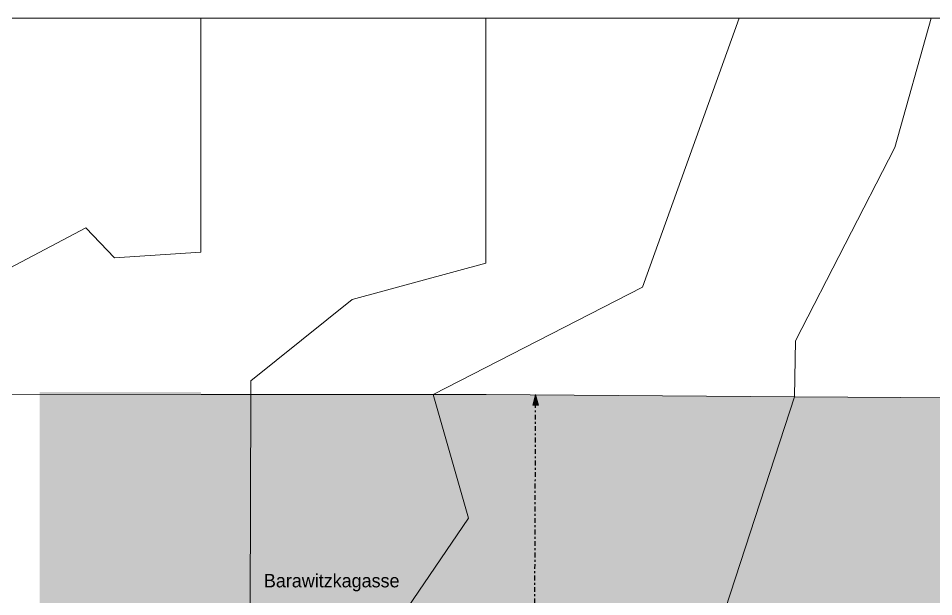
# Model space of a CAD drawing. Header units: metres. Extents: x -14 to 456, y -38 to 65.
# Drawn here: x 383.5 to 431.27, y 34.4 to 64.59 of the extents above; entities that cross this region are included whole.
import ezdxf

# ---------------------------------------------------------------- set-up
doc = ezdxf.new("R2010")
doc.units = ezdxf.units.M
doc.header["$MEASUREMENT"] = 0
doc.linetypes.add('DASHDOT2', pattern=[0.5, 0.25, -0.125, 0, -0.125])
for name, color, linetype in [('710 Gelände', 7, 'Continuous'), ('844 Umriss 2D', 7, 'Continuous'), ('935 Entwurf Beschriftung', 7, 'Continuous')]:
    doc.layers.add(name, color=color, linetype=linetype)
doc.styles.add('ERSTELLTER_STIL_6', font='')
doc.styles.get('ERSTELLTER_STIL_6').set_extended_font_data('Eurostile')

# ---------------------------------------------------------------- blocks, each defined once
blk = doc.blocks.new('Freifläche_2_1', base_point=(345.677, 64.594))
at = {"layer": '710 Gelände', "color": 83, "linetype": 'Continuous', "lineweight": 13, "true_color": 0x89cd89}
for p, q in [((393.027, 64.594), (393.031, 52.38)), ((407.889, 64.594), (407.9, 56.511)), ((416.067, 50.564), (421.115, 64.594)), ((431.126, 64.594), (429.235, 57.845)), ((424.063, 47.754), (429.235, 57.845)), ((407.901, 51.805), (407.9, 56.511)), ((387.014, 53.654), (377.221, 48.476)), ((388.525, 52.088), (387.014, 53.654)), ((393.031, 52.38), (388.525, 52.088)), ((400.926, 49.914), (407.901, 51.805)), ((416.067, 50.564), (405.149, 44.955)), ((395.638, 45.667), (400.926, 49.914)), ((424.011, 44.85), (424.063, 47.754)), ((395.638, 45.667), (395.625, 44.956)), ((393.045, 44.957), (376.091, 45)), ((393.045, 44.957), (395.625, 44.956)), ((395.597, 33.857), (395.625, 44.956)), ((395.625, 44.956), (405.149, 44.955)), ((395.625, 44.956), (395.625, 44.956)), ((406.986, 38.508), (405.149, 44.955)), ((405.149, 44.955), (407.908, 44.955)), ((424.008, 44.838), (407.908, 44.955)), ((424.008, 44.838), (420.406, 33.781)), ((424.011, 44.85), (424.008, 44.838)), ((424.008, 44.838), (433.109, 44.773)), ((406.986, 38.508), (403.802, 33.831))]:
    blk.add_line(p, q, dxfattribs=at)
at = {"layer": '710 Gelände', "color": 83, "linetype": 'Continuous', "lineweight": 13, "true_color": 0x89cd89, "flags": 128}
blk.add_lwpolyline([(345.677, 64.594), (393.027, 64.594), (407.889, 64.594), (421.115, 64.594), (431.126, 64.594), (453.102, 64.594), (453.102, 61.408), (453.102, 44.773), (453.102, 33.747), (453.102, 33.737), (453.102, 31.642), (453.102, 7.252), (453.102, -37.114), (345.677, -37.114), (345.677, -14.254), (345.677, -12.972), (345.677, -11.944), (345.677, 31.97), (345.677, 34.119), (345.677, 45.103)], close=True, dxfattribs=at)
blk = doc.blocks.new('Linie_1_1', base_point=(410.445, 31.695))
at = {"layer": '844 Umriss 2D', "linetype": 'Continuous', "lineweight": 13, "true_color": 0xaab9ca}
for points in [[(410.495, 44.965), (410.343, 44.406), (410.643, 44.404)], [(410.445, 31.695), (410.597, 32.254), (410.297, 32.255)]]:
    blk.add_hatch(color=9, dxfattribs=at).paths.add_polyline_path(points)
at = {"layer": '844 Umriss 2D', "color": 9, "linetype": 'Continuous', "lineweight": 13, "true_color": 0xaab9ca}
for p, q in [((410.495, 44.965), (410.343, 44.406)), ((410.495, 44.965), (410.643, 44.404)), ((410.643, 44.404), (410.343, 44.406)), ((410.297, 32.255), (410.597, 32.254)), ((410.445, 31.695), (410.297, 32.255)), ((410.445, 31.695), (410.597, 32.254))]:
    blk.add_line(p, q, dxfattribs=at)
at = {"layer": '844 Umriss 2D', "color": 1, "linetype": 'DASHDOT2', "lineweight": 25, "true_color": 0xfb0106}
blk.add_line((410.447, 32.255), (410.493, 44.405), dxfattribs=at)

msp = doc.modelspace()

# ---------------------------------------------------------------- hatches: boundary and pattern name
at = {"layer": '710 Gelände', "linetype": 'Continuous', "lineweight": 13, "true_color": 0xb4b4b4}
msp.add_hatch(color=253, dxfattribs=at).paths.add_polyline_path([(384.616, 31.743), (396.153, 31.678), (415.138, 31.678), (434.129, 31.662), (434.129, 44.788), (407.903, 44.959), (393.689, 44.956), (393.041, 44.988), (393.034, 45.081), (384.616, 45.081)])

# ---------------------------------------------------------------- block references
at = {"layer": '710 Gelände', "color": 83, "lineweight": 13, "true_color": 0x89cd89}
msp.add_blockref('Freifläche_2_1', (345.677, 64.594), dxfattribs=at)
at = {"layer": '844 Umriss 2D', "color": 1, "linetype": 'DASHDOT2', "lineweight": 25, "true_color": 0xfb0106}
msp.add_blockref('Linie_1_1', (410.445, 31.695), dxfattribs=at)

# ---------------------------------------------------------------- texts
at = {"layer": '935 Entwurf Beschriftung', "color": 7, "linetype": 'Continuous', "lineweight": 13, "insert": (399.853, 34.68), "char_height": 0.7, "attachment_point": 8, "style": 'ERSTELLTER_STIL_6'}
msp.add_mtext('\\A1;{\\pqc;\\fEurostile|b0|i0|c0|p0;\\W1.000000;Barawitzkagasse}', dxfattribs=at)

doc.saveas('drawing.dxf')
